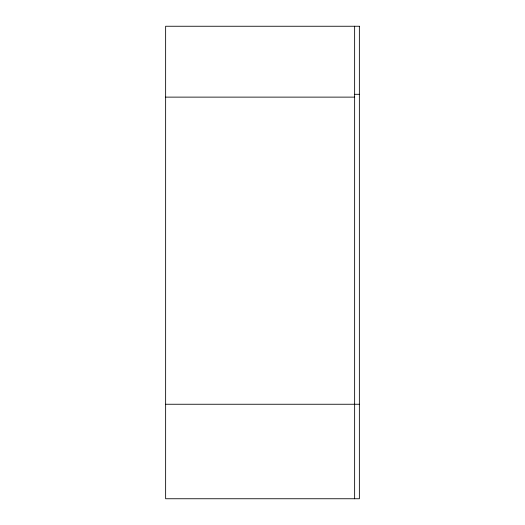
<?xml version="1.0" encoding="UTF-8"?>
<svg xmlns="http://www.w3.org/2000/svg" width="525" height="525" viewBox="0 0 525 525"><rect width="100%" height="100%" fill="white"/><g stroke="black" fill="none" stroke-linecap="round" stroke-linejoin="round"><path stroke-width="0.79" d="M354.637 94.297L359.363 94.297M165.638 97.125L354.637 97.125M165.638 404.25L359.363 404.25M354.637 26.25L354.637 498.75M359.363 26.25L165.638 26.25L165.638 498.75L359.363 498.75L359.363 26.25"/></g></svg>
